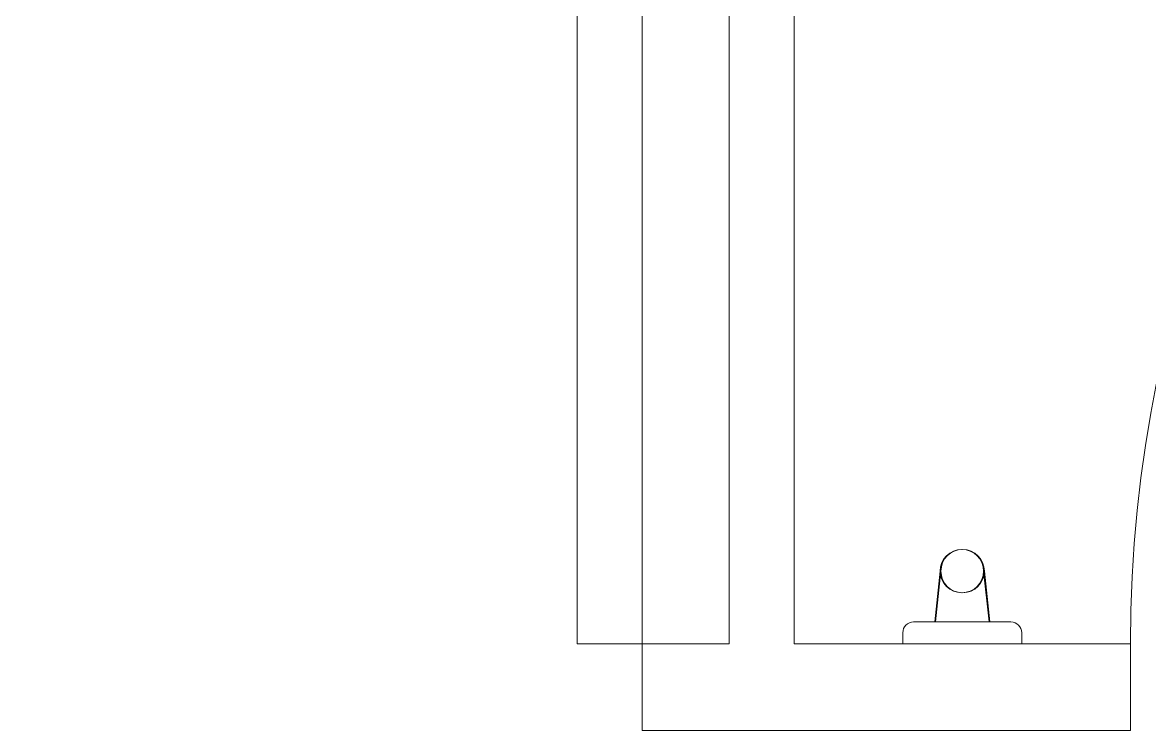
# Model space of a CAD drawing. Header units: millimetres. Extents: x 206 to 837, y 40 to 323.
# Drawn here: x 691.753 to 692.273, y 262.197 to 262.523 of the extents above; entities that cross this region are included whole.
import ezdxf

# ---------------------------------------------------------------- set-up
doc = ezdxf.new("R2010")
doc.units = ezdxf.units.MM
doc.layers.add('I-ARQ', color=8, linetype='Continuous', lineweight=0)

msp = doc.modelspace()

# ---------------------------------------------------------------- linework, layer by layer
at = {"layer": 'I-ARQ'}
for p, q in [((692.07903, 263.44682), (692.07903, 262.23682)), ((692.10903, 263.44682), (692.10903, 262.23682)), ((692.00903, 262.83682), (692.00903, 262.23682)), ((692.03903, 262.23682), (692.03903, 262.83682)), ((692.17383, 262.24682), (692.17636, 262.27029)), ((692.17418, 262.24682), (692.17671, 262.27029)), ((692.19889, 262.24682), (692.19636, 262.27029)), ((692.19924, 262.24682), (692.19671, 262.27029)), ((692.20895, 262.24682), (692.16412, 262.24682)), ((692.16412, 262.24682), (692.20895, 262.24682)), ((692.15912, 262.23682), (692.15912, 262.24182)), ((692.15912, 262.23682), (692.15912, 262.24182)), ((692.21395, 262.23682), (692.21395, 262.24182)), ((692.21395, 262.23682), (692.21395, 262.24182)), ((692.07903, 262.23682), (692.00903, 262.23682)), ((692.00903, 262.23682), (692.03903, 262.23682)), ((692.03903, 262.23682), (692.03903, 262.19682)), ((692.26403, 262.23682), (692.10903, 262.23682)), ((692.21395, 262.23682), (692.15912, 262.23682)), ((692.15912, 262.23682), (692.21395, 262.23682)), ((692.26403, 262.23682), (692.26403, 262.19682)), ((692.07903, 262.19682), (692.03903, 262.19682)), ((692.07903, 262.19682), (692.26403, 262.19682))]:
    msp.add_line(p, q, dxfattribs=at)
for centre in [(692.18636, 262.27029), (692.18671, 262.27029)]:
    msp.add_circle(centre, 0.01, dxfattribs=at)
for centre, radius, start, end in [((692.03903, 262.23682), 0.6, 90, 180), ((692.86403, 262.23682), 0.6, 90, 180), ((692.16412, 262.24182), 0.005, 90, 180), ((692.16412, 262.24182), 0.005, 90, 180), ((692.20895, 262.24182), 0.005, 0, 90), ((692.20895, 262.24182), 0.005, 360, 90)]:
    msp.add_arc(centre, radius, start, end, dxfattribs=at)

doc.saveas('drawing.dxf')
